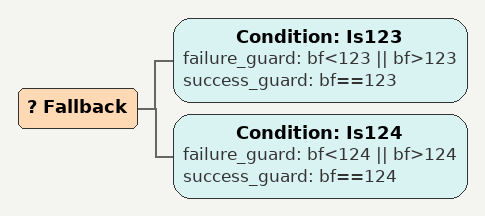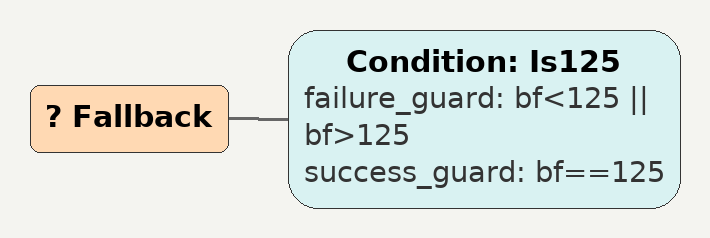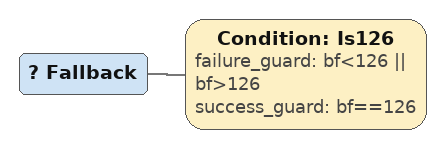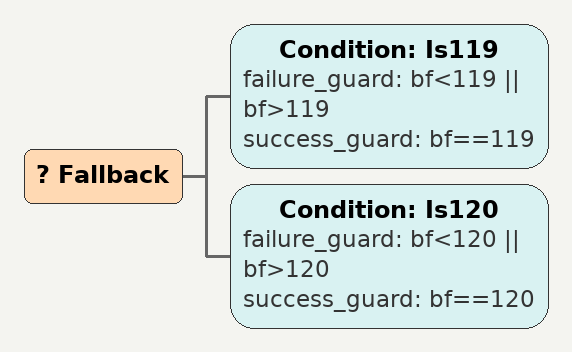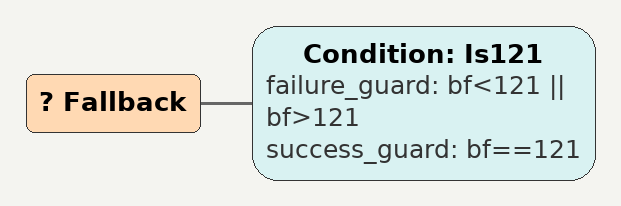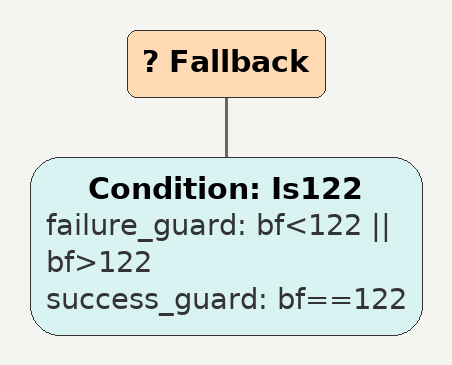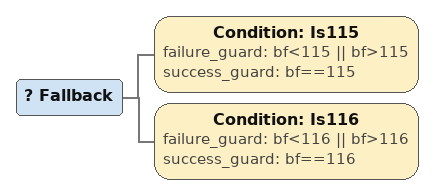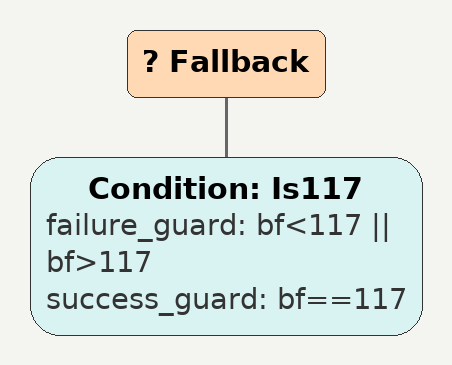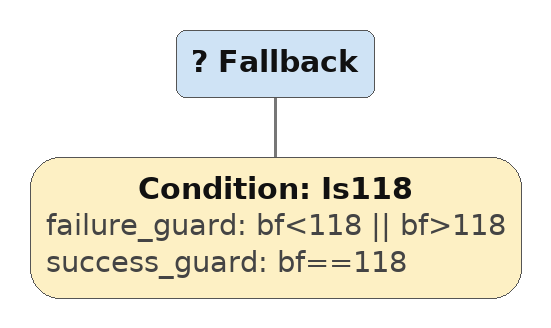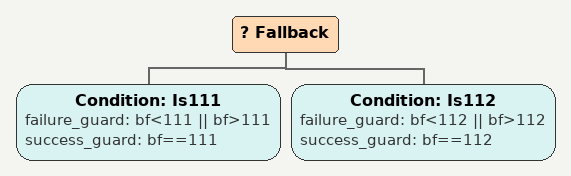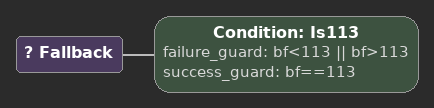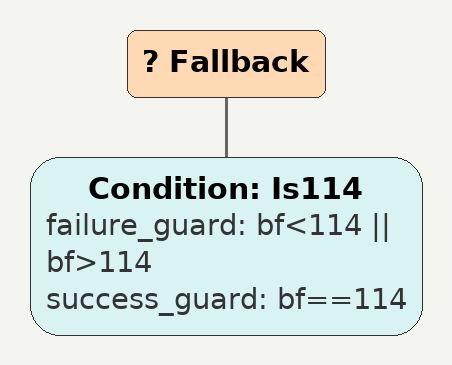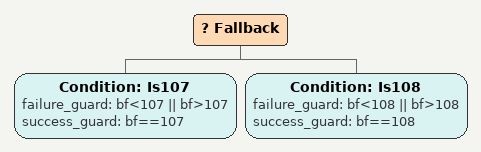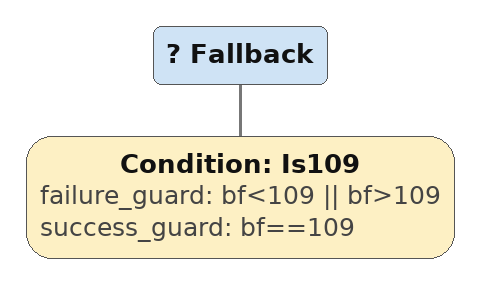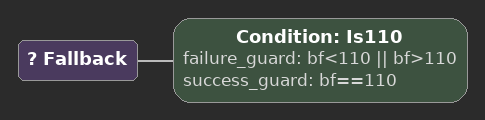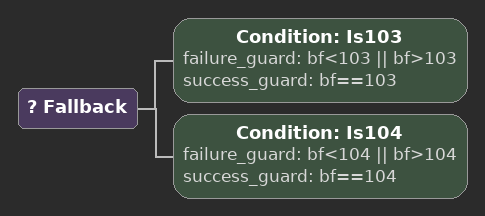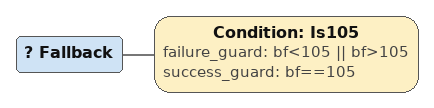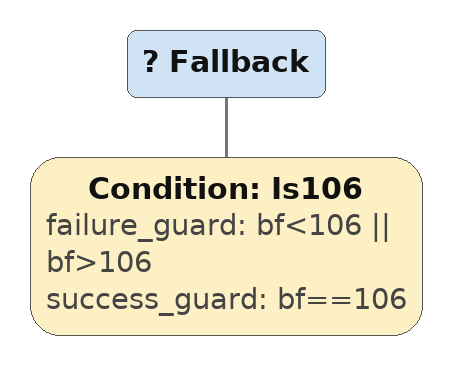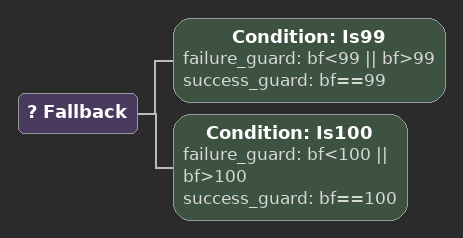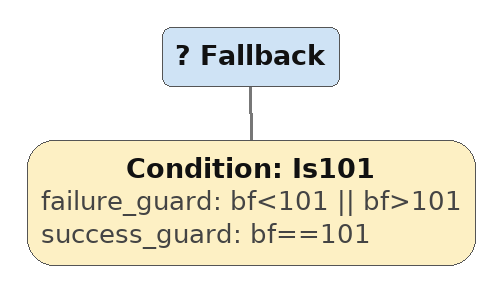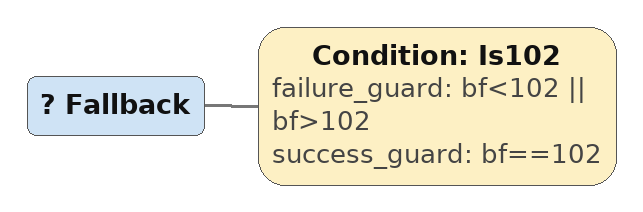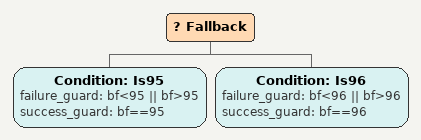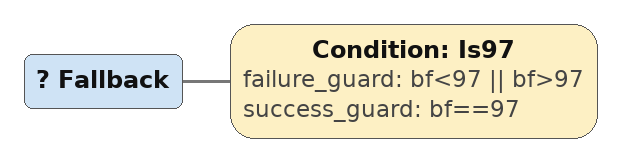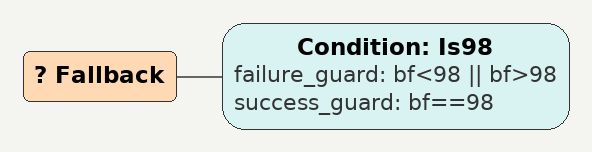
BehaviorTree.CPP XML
<Fallback>
    <Condition ID="Is123" failure_guard="bf&lt;123 || bf>123" success_guard="bf==123"/>
    <Condition ID="Is124" failure_guard="bf&lt;124 || bf>124" success_guard="bf==124"/>
        sequence122
        sequence
        children {
        } end_children
    } end_composite
</Fallback>

<Fallback>
    <Condition ID="Is125" failure_guard="bf&lt;125 || bf>125" success_guard="bf==125"/>
        sequence122
        sequence
        children {
        } end_children
    } end_composite
</Fallback>

<Fallback>
    <Condition ID="Is126" failure_guard="bf&lt;126 || bf>126" success_guard="bf==126"/>
        sequence122
        sequence
        children {
        } end_children
    } end_composite
</Fallback>

<Fallback>
    <Condition ID="Is119" failure_guard="bf&lt;119 || bf>119" success_guard="bf==119"/>
    <Condition ID="Is120" failure_guard="bf&lt;120 || bf>120" success_guard="bf==120"/>
        sequence118
        sequence
        children {
        } end_children
    } end_composite
</Fallback>

<Fallback>
    <Condition ID="Is121" failure_guard="bf&lt;121 || bf>121" success_guard="bf==121"/>
        sequence118
        sequence
        children {
        } end_children
    } end_composite
</Fallback>

<Fallback>
    <Condition ID="Is122" failure_guard="bf&lt;122 || bf>122" success_guard="bf==122"/>
        sequence118
        sequence
        children {
        } end_children
    } end_composite
</Fallback>

<Fallback>
    <Condition ID="Is115" failure_guard="bf&lt;115 || bf>115" success_guard="bf==115"/>
    <Condition ID="Is116" failure_guard="bf&lt;116 || bf>116" success_guard="bf==116"/>
        sequence114
        sequence
        children {
        } end_children
    } end_composite
</Fallback>

<Fallback>
    <Condition ID="Is117" failure_guard="bf&lt;117 || bf>117" success_guard="bf==117"/>
        sequence114
        sequence
        children {
        } end_children
    } end_composite
</Fallback>

<Fallback>
    <Condition ID="Is118" failure_guard="bf&lt;118 || bf>118" success_guard="bf==118"/>
        sequence114
        sequence
        children {
        } end_children
    } end_composite
</Fallback>

<Fallback>
    <Condition ID="Is111" failure_guard="bf&lt;111 || bf>111" success_guard="bf==111"/>
    <Condition ID="Is112" failure_guard="bf&lt;112 || bf>112" success_guard="bf==112"/>
        sequence110
        sequence
        children {
        } end_children
    } end_composite
</Fallback>

<Fallback>
    <Condition ID="Is113" failure_guard="bf&lt;113 || bf>113" success_guard="bf==113"/>
        sequence110
        sequence
        children {
        } end_children
    } end_composite
</Fallback>

<Fallback>
    <Condition ID="Is114" failure_guard="bf&lt;114 || bf>114" success_guard="bf==114"/>
        sequence110
        sequence
        children {
        } end_children
    } end_composite
</Fallback>

<Fallback>
    <Condition ID="Is107" failure_guard="bf&lt;107 || bf>107" success_guard="bf==107"/>
    <Condition ID="Is108" failure_guard="bf&lt;108 || bf>108" success_guard="bf==108"/>
        sequence106
        sequence
        children {
        } end_children
    } end_composite
</Fallback>

<Fallback>
    <Condition ID="Is109" failure_guard="bf&lt;109 || bf>109" success_guard="bf==109"/>
        sequence106
        sequence
        children {
        } end_children
    } end_composite
</Fallback>

<Fallback>
    <Condition ID="Is110" failure_guard="bf&lt;110 || bf>110" success_guard="bf==110"/>
        sequence106
        sequence
        children {
        } end_children
    } end_composite
</Fallback>

<Fallback>
    <Condition ID="Is103" failure_guard="bf&lt;103 || bf>103" success_guard="bf==103"/>
    <Condition ID="Is104" failure_guard="bf&lt;104 || bf>104" success_guard="bf==104"/>
        sequence102
        sequence
        children {
        } end_children
    } end_composite
</Fallback>

<Fallback>
    <Condition ID="Is105" failure_guard="bf&lt;105 || bf>105" success_guard="bf==105"/>
        sequence102
        sequence
        children {
        } end_children
    } end_composite
</Fallback>

<Fallback>
    <Condition ID="Is106" failure_guard="bf&lt;106 || bf>106" success_guard="bf==106"/>
        sequence102
        sequence
        children {
        } end_children
    } end_composite
</Fallback>

<Fallback>
    <Condition ID="Is99" failure_guard="bf&lt;99 || bf>99" success_guard="bf==99"/>
    <Condition ID="Is100" failure_guard="bf&lt;100 || bf>100" success_guard="bf==100"/>
        sequence98
        sequence
        children {
        } end_children
    } end_composite
</Fallback>

<Fallback>
    <Condition ID="Is101" failure_guard="bf&lt;101 || bf>101" success_guard="bf==101"/>
        sequence98
        sequence
        children {
        } end_children
    } end_composite
</Fallback>

<Fallback>
    <Condition ID="Is102" failure_guard="bf&lt;102 || bf>102" success_guard="bf==102"/>
        sequence98
        sequence
        children {
        } end_children
    } end_composite
</Fallback>

<Fallback>
    <Condition ID="Is95" failure_guard="bf&lt;95 || bf>95" success_guard="bf==95"/>
    <Condition ID="Is96" failure_guard="bf&lt;96 || bf>96" success_guard="bf==96"/>
        sequence94
        sequence
        children {
        } end_children
    } end_composite
</Fallback>

<Fallback>
    <Condition ID="Is97" failure_guard="bf&lt;97 || bf>97" success_guard="bf==97"/>
        sequence94
        sequence
        children {
        } end_children
    } end_composite
</Fallback>

<Fallback>
    <Condition ID="Is98" failure_guard="bf&lt;98 || bf>98" success_guard="bf==98"/>
        sequence94
        sequence
        children {
        } end_children
    } end_composite
</Fallback>
